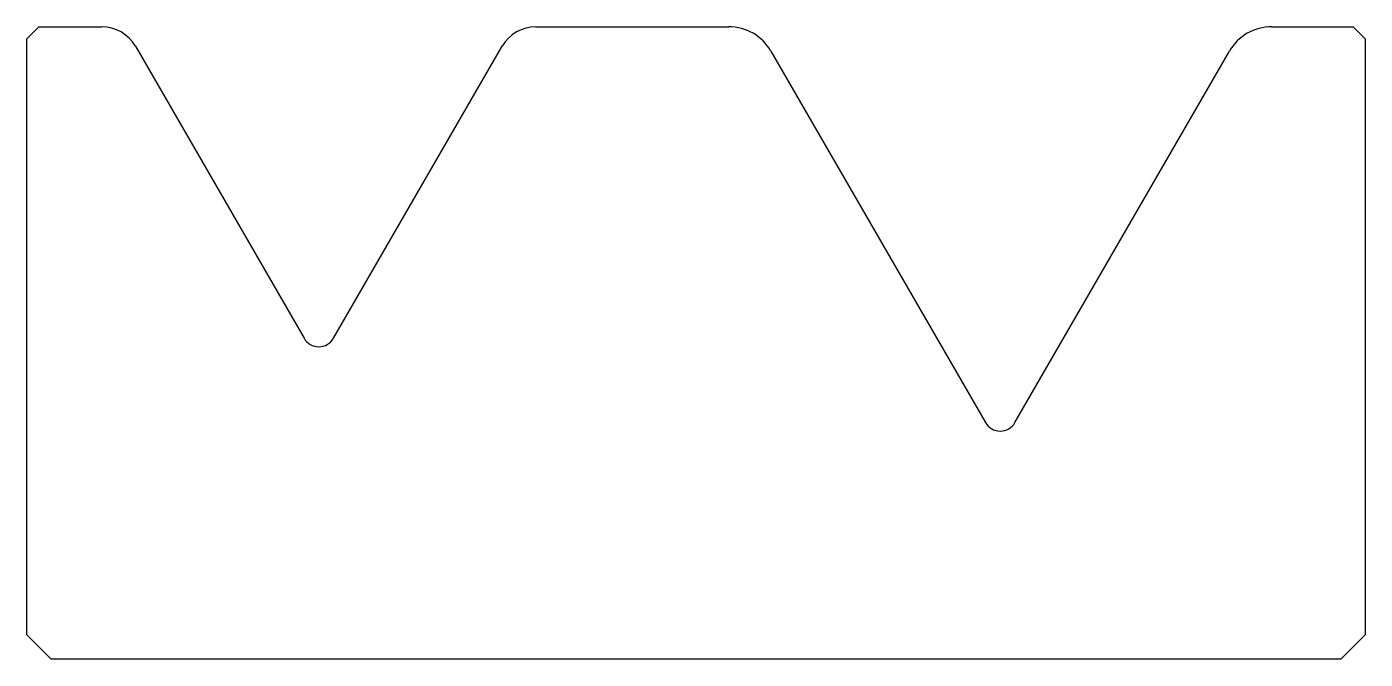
# Model space of a CAD drawing. Header units: metres. Extents: x -28.5 to 26.5, y -12 to 14.
import ezdxf

# ---------------------------------------------------------------- set-up
doc = ezdxf.new("R2010")
doc.units = ezdxf.units.M

msp = doc.modelspace()

# ---------------------------------------------------------------- linework, layer by layer
for p, q in [((-28.028508, 13.987532), (-28.528508, 13.487532)), ((-28.028508, 13.987532), (-25.452269, 13.987532)), ((-7.604748, 13.987532), (0.316791, 13.987532)), ((22.626192, 13.987532), (25.971492, 13.987532)), ((26.471492, 13.487532), (25.971492, 13.987532)), ((-28.528508, -11.012468), (-28.528508, 13.487532)), ((26.471492, 13.487532), (26.471492, -11.012468)), ((-24.066628, 13.187532), (-17.134726, 1.181125)), ((-15.92229, 1.181125), (-8.990388, 13.187532)), ((2.048842, 12.987532), (10.865274, -2.282976)), ((12.07771, -2.282976), (20.894142, 12.987532)), ((-28.528508, -11.012468), (-27.528508, -12.012468)), ((25.471492, -12.012468), (26.471492, -11.012468)), ((25.471492, -12.012468), (-27.528508, -12.012468))]:
    msp.add_line(p, q)
for centre, radius, start, end in [((-25.452269, 12.387532), 1.6, 30, 90), ((-7.604748, 12.387532), 1.6, 90, 150), ((0.316791, 11.987532), 2, 30, 90), ((22.626192, 11.987532), 2, 90, 150), ((-16.528508, 1.531125), 0.7, 210, 330), ((11.471492, -1.932976), 0.7, 210, 330)]:
    msp.add_arc(centre, radius, start, end)

doc.saveas('drawing.dxf')
